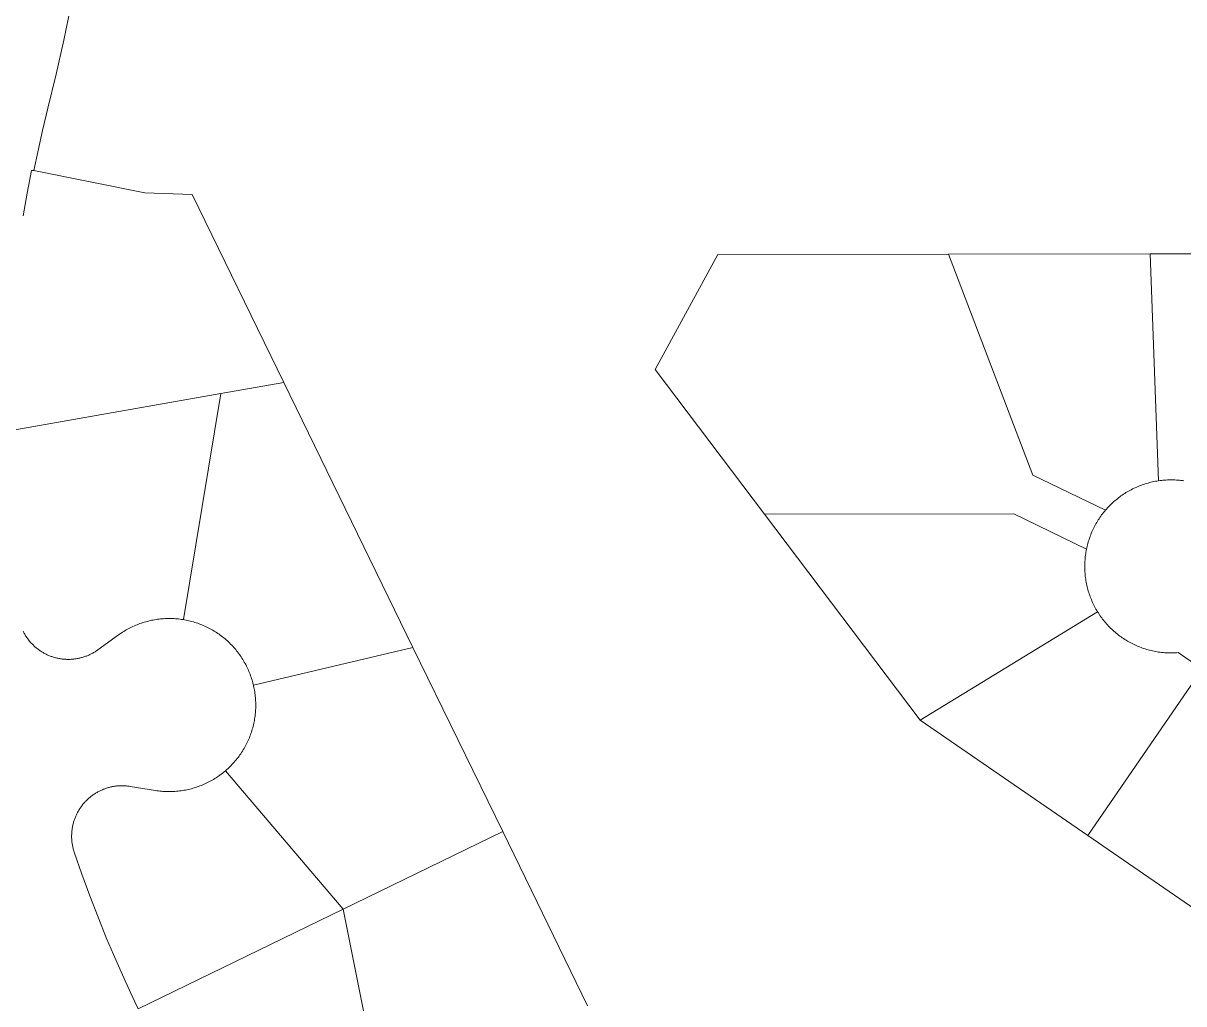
# Model space of a CAD drawing. Header units: feet. Extents: x 865220 to 2774701, y -2240498 to 961524.
# Drawn here: x 2765160 to 2765965, y 959432 to 960112 of the extents above; entities that cross this region are included whole.
import ezdxf

# ---------------------------------------------------------------- set-up
doc = ezdxf.new("R2010")
doc.units = ezdxf.units.FT
doc.header["$LTSCALE"] = 0.015
doc.header["$MEASUREMENT"] = 0
doc.layers.add('Parcels', color=7, linetype='Continuous', lineweight=0)

msp = doc.modelspace()

# ---------------------------------------------------------------- linework, layer by layer
at = {"layer": 'Parcels', "lineweight": 5}
for p, q in [((2765193.22, 960123.54), (2765188.33, 960099.87)), ((2765188.33, 960099.87), (2765183.02, 960076.29)), ((2765183.02, 960076.29), (2765177.31, 960052.81)), ((2765177.31, 960052.81), (2765173.53, 960037.29)), ((2765173.53, 960037.29), (2765167.5, 960009.6)), ((2765165.82, 960009.47), (2765162.81, 959993.77)), ((2765167.4, 960009.59), (2765165.82, 960009.47)), ((2765167.5, 960009.6), (2765167.4, 960009.59)), ((2765167.4, 960009.59), (2765244.54, 959994.04)), ((2765244.54, 959994.04), (2765167.4, 960009.59)), ((2765162.81, 959993.77), (2765160.06, 959978.01)), ((2765277.37, 959992.84), (2765244.54, 959994.04)), ((2765277.37, 959992.84), (2765340.94, 959862.53)), ((2765340.94, 959862.53), (2765277.37, 959992.84)), ((2765642.03, 959951.34), (2765598.49, 959871.54)), ((2765802.1, 959951.57), (2765642.03, 959951.34)), ((2765941.81, 959951.76), (2765802.1, 959951.57)), ((2765860.56, 959798.39), (2765802.1, 959951.57)), ((2765802.1, 959951.57), (2765802.1, 959951.57)), ((2765802.1, 959951.57), (2765860.56, 959798.39)), ((2766031.86, 959951.89), (2765941.81, 959951.76)), ((2765947.59, 959794.37), (2765941.81, 959951.76)), ((2765941.81, 959951.76), (2765941.81, 959951.76)), ((2765941.81, 959951.76), (2765947.59, 959794.37)), ((2765674.38, 959771.17), (2765598.49, 959871.54)), ((2765297.16, 959854.85), (2765340.94, 959862.53)), ((2765340.94, 959862.53), (2765430.51, 959678.9)), ((2765340.94, 959862.53), (2765340.94, 959862.53)), ((2765297.16, 959854.85), (2765147.86, 959828.66)), ((2765271.24, 959698.12), (2765297.16, 959854.85)), ((2765910.85, 959773.93), (2765860.56, 959798.39)), ((2765860.56, 959798.39), (2765910.85, 959773.93)), ((2765926.94, 959787.23), (2765927.86, 959787.74)), ((2765927.86, 959787.74), (2765928.78, 959788.23)), ((2765928.78, 959788.23), (2765929.72, 959788.71)), ((2765929.72, 959788.71), (2765930.66, 959789.17)), ((2765930.66, 959789.17), (2765931.61, 959789.61)), ((2765931.61, 959789.61), (2765932.56, 959790.04)), ((2765932.56, 959790.04), (2765933.52, 959790.45)), ((2765933.52, 959790.45), (2765934.5, 959790.84)), ((2765934.5, 959790.84), (2765935.47, 959791.22)), ((2765935.47, 959791.22), (2765936.46, 959791.58)), ((2765936.46, 959791.58), (2765937.45, 959791.92)), ((2765937.45, 959791.92), (2765938.44, 959792.24)), ((2765938.44, 959792.24), (2765939.44, 959792.55)), ((2765939.44, 959792.55), (2765940.45, 959792.84)), ((2765940.45, 959792.84), (2765941.46, 959793.11)), ((2765941.46, 959793.11), (2765942.48, 959793.37)), ((2765942.48, 959793.37), (2765943.5, 959793.6)), ((2765943.5, 959793.6), (2765944.52, 959793.82)), ((2765944.52, 959793.82), (2765945.55, 959794.02)), ((2765945.55, 959794.02), (2765946.58, 959794.2)), ((2765946.58, 959794.2), (2765947.59, 959794.37)), ((2765947.59, 959794.37), (2765948.65, 959794.52)), ((2765948.65, 959794.52), (2765949.69, 959794.64)), ((2765949.69, 959794.64), (2765950.73, 959794.75)), ((2765950.73, 959794.75), (2765951.77, 959794.85)), ((2765951.77, 959794.85), (2765952.82, 959794.92)), ((2765952.82, 959794.92), (2765953.86, 959794.98)), ((2765953.86, 959794.98), (2765954.91, 959795.01)), ((2765954.91, 959795.01), (2765955.96, 959795.03)), ((2765955.96, 959795.03), (2765957, 959795.03)), ((2765957, 959795.03), (2765958.05, 959795.02)), ((2765958.05, 959795.02), (2765959.1, 959794.98)), ((2765959.1, 959794.98), (2765960.14, 959794.93)), ((2765960.14, 959794.93), (2765961.19, 959794.85)), ((2765961.19, 959794.85), (2765962.23, 959794.76)), ((2765962.23, 959794.76), (2765963.27, 959794.65)), ((2765963.27, 959794.65), (2765964.31, 959794.53)), ((2765964.31, 959794.53), (2765965.35, 959794.38)), ((2765915.96, 959779.24), (2765916.74, 959779.94)), ((2765916.74, 959779.94), (2765917.53, 959780.63)), ((2765917.53, 959780.63), (2765918.33, 959781.3)), ((2765918.33, 959781.3), (2765919.14, 959781.96)), ((2765919.14, 959781.96), (2765919.97, 959782.61)), ((2765919.97, 959782.61), (2765920.8, 959783.24)), ((2765920.8, 959783.24), (2765921.65, 959783.85)), ((2765921.65, 959783.85), (2765922.51, 959784.46)), ((2765922.51, 959784.46), (2765923.38, 959785.04)), ((2765923.38, 959785.04), (2765924.25, 959785.61)), ((2765924.25, 959785.61), (2765925.14, 959786.17)), ((2765925.14, 959786.17), (2765926.04, 959786.71)), ((2765926.04, 959786.71), (2765926.94, 959787.23)), ((2765674.38, 959771.17), (2765847.44, 959771.41)), ((2765897.73, 959746.96), (2765847.44, 959771.41)), ((2765847.44, 959771.41), (2765847.44, 959771.41)), ((2765847.44, 959771.41), (2765897.73, 959746.96)), ((2765908.27, 959770.69), (2765908.9, 959771.52)), ((2765908.9, 959771.52), (2765909.55, 959772.35)), ((2765909.55, 959772.35), (2765910.21, 959773.16)), ((2765910.21, 959773.16), (2765910.85, 959773.93)), ((2765910.85, 959773.93), (2765911.56, 959774.76)), ((2765911.56, 959774.76), (2765912.26, 959775.54)), ((2765912.26, 959775.54), (2765912.98, 959776.3)), ((2765912.98, 959776.3), (2765913.7, 959777.06)), ((2765913.7, 959777.06), (2765914.44, 959777.8)), ((2765914.44, 959777.8), (2765915.2, 959778.53)), ((2765915.2, 959778.53), (2765915.96, 959779.24)), ((2765782.33, 959628.4), (2765674.38, 959771.17)), ((2765903.29, 959762.7), (2765903.78, 959763.62)), ((2765903.78, 959763.62), (2765904.29, 959764.54)), ((2765904.29, 959764.54), (2765904.81, 959765.45)), ((2765904.81, 959765.45), (2765905.35, 959766.35)), ((2765905.35, 959766.35), (2765905.9, 959767.23)), ((2765905.9, 959767.23), (2765906.47, 959768.11)), ((2765906.47, 959768.11), (2765907.06, 959768.98)), ((2765907.06, 959768.98), (2765907.66, 959769.84)), ((2765907.66, 959769.84), (2765908.27, 959770.69)), ((2765899.96, 959755.02), (2765900.32, 959756.01)), ((2765900.32, 959756.01), (2765900.69, 959756.98)), ((2765900.69, 959756.98), (2765901.08, 959757.95)), ((2765901.08, 959757.95), (2765901.49, 959758.92)), ((2765901.49, 959758.92), (2765901.92, 959759.88)), ((2765901.92, 959759.88), (2765902.36, 959760.83)), ((2765902.36, 959760.83), (2765902.82, 959761.77)), ((2765902.82, 959761.77), (2765903.29, 959762.7)), ((2765897.73, 959746.96), (2765897.95, 959747.98)), ((2765897.95, 959747.98), (2765898.18, 959749)), ((2765898.18, 959749), (2765898.43, 959750.02)), ((2765898.43, 959750.02), (2765898.7, 959751.03)), ((2765898.7, 959751.03), (2765898.99, 959752.03)), ((2765898.99, 959752.03), (2765899.3, 959753.04)), ((2765899.3, 959753.04), (2765899.62, 959754.03)), ((2765899.62, 959754.03), (2765899.96, 959755.02)), ((2765896.64, 959738.66), (2765896.72, 959739.7)), ((2765896.72, 959739.7), (2765896.81, 959740.74)), ((2765896.81, 959740.74), (2765896.92, 959741.78)), ((2765896.92, 959741.78), (2765897.04, 959742.82)), ((2765897.04, 959742.82), (2765897.19, 959743.86)), ((2765897.19, 959743.86), (2765897.35, 959744.9)), ((2765897.35, 959744.9), (2765897.53, 959745.93)), ((2765897.53, 959745.93), (2765897.73, 959746.96)), ((2765896.54, 959735.52), (2765896.55, 959736.56)), ((2765896.54, 959734.47), (2765896.54, 959735.52)), ((2765896.56, 959733.42), (2765896.54, 959734.47)), ((2765896.55, 959736.56), (2765896.59, 959737.61)), ((2765896.59, 959732.38), (2765896.56, 959733.42)), ((2765896.59, 959737.61), (2765896.64, 959738.66)), ((2765896.65, 959731.33), (2765896.59, 959732.38)), ((2765896.72, 959730.29), (2765896.65, 959731.33)), ((2765896.82, 959729.24), (2765896.72, 959730.29)), ((2765896.93, 959728.2), (2765896.82, 959729.24)), ((2765897.05, 959727.16), (2765896.93, 959728.2)), ((2765897.2, 959726.13), (2765897.05, 959727.16)), ((2765897.37, 959725.09), (2765897.2, 959726.13)), ((2765897.55, 959724.06), (2765897.37, 959725.09)), ((2765897.75, 959723.03), (2765897.55, 959724.06)), ((2765897.97, 959722.01), (2765897.75, 959723.03)), ((2765898.2, 959720.99), (2765897.97, 959722.01)), ((2765898.46, 959719.97), (2765898.2, 959720.99)), ((2765898.73, 959718.96), (2765898.46, 959719.97)), ((2765899.02, 959717.96), (2765898.73, 959718.96)), ((2765899.33, 959716.95), (2765899.02, 959717.96)), ((2765899.65, 959715.96), (2765899.33, 959716.95)), ((2765899.99, 959714.97), (2765899.65, 959715.96)), ((2765900.35, 959713.99), (2765899.99, 959714.97)), ((2765900.73, 959713.01), (2765900.35, 959713.99)), ((2765901.12, 959712.04), (2765900.73, 959713.01)), ((2765901.53, 959711.07), (2765901.12, 959712.04)), ((2765901.96, 959710.12), (2765901.53, 959711.07)), ((2765902.4, 959709.17), (2765901.96, 959710.12)), ((2765902.86, 959708.23), (2765902.4, 959709.17)), ((2765903.34, 959707.3), (2765902.86, 959708.23)), ((2765903.83, 959706.37), (2765903.34, 959707.3)), ((2765257.47, 959698.79), (2765258.51, 959698.85)), ((2765258.51, 959698.85), (2765259.56, 959698.9)), ((2765259.56, 959698.9), (2765260.61, 959698.92)), ((2765260.61, 959698.92), (2765261.65, 959698.93)), ((2765261.65, 959698.93), (2765262.7, 959698.91)), ((2765262.7, 959698.91), (2765263.75, 959698.88)), ((2765263.75, 959698.88), (2765264.79, 959698.83)), ((2765264.79, 959698.83), (2765265.84, 959698.76)), ((2765905.4, 959703.65), (2765782.33, 959628.4)), ((2765904.34, 959705.46), (2765903.83, 959706.37)), ((2765904.86, 959704.55), (2765904.34, 959705.46)), ((2765905.4, 959703.65), (2765904.86, 959704.55)), ((2765905.96, 959702.77), (2765905.4, 959703.65)), ((2765906.53, 959701.89), (2765905.96, 959702.77)), ((2765907.11, 959701.02), (2765906.53, 959701.89)), ((2765907.72, 959700.16), (2765907.11, 959701.02)), ((2765908.33, 959699.32), (2765907.72, 959700.16)), ((2765908.96, 959698.48), (2765908.33, 959699.32)), ((2765230.73, 959690.46), (2765231.63, 959690.99)), ((2765231.63, 959690.99), (2765232.54, 959691.5)), ((2765232.54, 959691.5), (2765233.47, 959692)), ((2765233.47, 959692), (2765234.4, 959692.48)), ((2765234.4, 959692.48), (2765235.33, 959692.94)), ((2765235.33, 959692.94), (2765236.28, 959693.39)), ((2765236.28, 959693.39), (2765237.24, 959693.82)), ((2765237.24, 959693.82), (2765238.2, 959694.24)), ((2765238.2, 959694.24), (2765239.17, 959694.63)), ((2765239.17, 959694.63), (2765240.14, 959695.01)), ((2765240.14, 959695.01), (2765241.12, 959695.38)), ((2765241.12, 959695.38), (2765242.11, 959695.72)), ((2765242.11, 959695.72), (2765243.11, 959696.05)), ((2765243.11, 959696.05), (2765244.11, 959696.36)), ((2765244.11, 959696.36), (2765245.11, 959696.66)), ((2765245.11, 959696.66), (2765246.12, 959696.93)), ((2765246.12, 959696.93), (2765247.13, 959697.19)), ((2765247.13, 959697.19), (2765248.15, 959697.43)), ((2765248.15, 959697.43), (2765249.18, 959697.66)), ((2765249.18, 959697.66), (2765250.2, 959697.86)), ((2765250.2, 959697.86), (2765251.23, 959698.05)), ((2765251.23, 959698.05), (2765252.27, 959698.22)), ((2765252.27, 959698.22), (2765253.3, 959698.37)), ((2765253.3, 959698.37), (2765254.34, 959698.5)), ((2765254.34, 959698.5), (2765255.38, 959698.62)), ((2765255.38, 959698.62), (2765256.43, 959698.72)), ((2765256.43, 959698.72), (2765257.47, 959698.79)), ((2765265.84, 959698.76), (2765266.88, 959698.68)), ((2765266.88, 959698.68), (2765267.92, 959698.58)), ((2765267.92, 959698.58), (2765268.96, 959698.45)), ((2765268.96, 959698.45), (2765270, 959698.31)), ((2765270, 959698.31), (2765271.04, 959698.15)), ((2765271.04, 959698.15), (2765271.24, 959698.12)), ((2765271.24, 959698.12), (2765271.24, 959698.12)), ((2765271.24, 959698.12), (2765272.07, 959697.98)), ((2765272.07, 959697.98), (2765273.1, 959697.78)), ((2765273.1, 959697.78), (2765274.12, 959697.57)), ((2765274.12, 959697.57), (2765275.14, 959697.34)), ((2765275.14, 959697.34), (2765276.16, 959697.09)), ((2765276.16, 959697.09), (2765277.17, 959696.83)), ((2765277.17, 959696.83), (2765278.18, 959696.54)), ((2765278.18, 959696.54), (2765279.19, 959696.24)), ((2765279.19, 959696.24), (2765280.18, 959695.93)), ((2765280.18, 959695.93), (2765281.18, 959695.59)), ((2765281.18, 959695.59), (2765282.16, 959695.24)), ((2765282.16, 959695.24), (2765283.14, 959694.87)), ((2765283.14, 959694.87), (2765284.11, 959694.48)), ((2765284.11, 959694.48), (2765285.08, 959694.08)), ((2765285.08, 959694.08), (2765286.04, 959693.66)), ((2765286.04, 959693.66), (2765286.99, 959693.22)), ((2765286.99, 959693.22), (2765287.93, 959692.76)), ((2765287.93, 959692.76), (2765288.87, 959692.29)), ((2765288.87, 959692.29), (2765289.8, 959691.81)), ((2765289.8, 959691.81), (2765290.71, 959691.3)), ((2765290.71, 959691.3), (2765291.62, 959690.79)), ((2765291.62, 959690.79), (2765292.52, 959690.25)), ((2765909.61, 959697.66), (2765908.96, 959698.48)), ((2765910.27, 959696.84), (2765909.61, 959697.66)), ((2765910.94, 959696.04), (2765910.27, 959696.84)), ((2765911.63, 959695.25), (2765910.94, 959696.04)), ((2765912.33, 959694.47), (2765911.63, 959695.25)), ((2765913.04, 959693.71), (2765912.33, 959694.47)), ((2765913.77, 959692.96), (2765913.04, 959693.71)), ((2765914.51, 959692.22), (2765913.77, 959692.96)), ((2765915.27, 959691.49), (2765914.51, 959692.22)), ((2765916.03, 959690.78), (2765915.27, 959691.49)), ((2765916.81, 959690.08), (2765916.03, 959690.78)), ((2765160.02, 959690.22), (2765160.3, 959689.67)), ((2765160.3, 959689.67), (2765160.58, 959689.13)), ((2765160.58, 959689.13), (2765160.87, 959688.59)), ((2765160.87, 959688.59), (2765161.17, 959688.06)), ((2765161.17, 959688.06), (2765161.48, 959687.54)), ((2765161.48, 959687.54), (2765161.8, 959687.02)), ((2765161.8, 959687.02), (2765162.13, 959686.5)), ((2765162.13, 959686.5), (2765162.47, 959685.99)), ((2765162.47, 959685.99), (2765162.81, 959685.49)), ((2765162.81, 959685.49), (2765163.17, 959684.99)), ((2765163.17, 959684.99), (2765163.53, 959684.5)), ((2765163.53, 959684.5), (2765163.9, 959684.02)), ((2765163.9, 959684.02), (2765164.28, 959683.54)), ((2765164.28, 959683.54), (2765164.67, 959683.07)), ((2765164.67, 959683.07), (2765165.07, 959682.6)), ((2765211.94, 959677.19), (2765226.35, 959687.59)), ((2765226.35, 959687.59), (2765228.07, 959688.78)), ((2765228.07, 959688.78), (2765228.95, 959689.36)), ((2765228.95, 959689.36), (2765229.83, 959689.92)), ((2765229.83, 959689.92), (2765230.73, 959690.46)), ((2765292.52, 959690.25), (2765293.42, 959689.7)), ((2765293.42, 959689.7), (2765294.3, 959689.14)), ((2765294.3, 959689.14), (2765295.17, 959688.55)), ((2765295.17, 959688.55), (2765296.03, 959687.96)), ((2765296.03, 959687.96), (2765296.88, 959687.35)), ((2765296.88, 959687.35), (2765297.72, 959686.72)), ((2765297.72, 959686.72), (2765298.55, 959686.08)), ((2765298.55, 959686.08), (2765299.36, 959685.43)), ((2765299.36, 959685.43), (2765300.17, 959684.76)), ((2765300.17, 959684.76), (2765300.96, 959684.08)), ((2765300.96, 959684.08), (2765301.74, 959683.38)), ((2765301.74, 959683.38), (2765302.51, 959682.67)), ((2765917.6, 959689.39), (2765916.81, 959690.08)), ((2765918.41, 959688.72), (2765917.6, 959689.39)), ((2765919.22, 959688.06), (2765918.41, 959688.72)), ((2765920.05, 959687.42), (2765919.22, 959688.06)), ((2765920.88, 959686.79), (2765920.05, 959687.42)), ((2765921.73, 959686.17), (2765920.88, 959686.79)), ((2765922.59, 959685.57), (2765921.73, 959686.17)), ((2765923.46, 959684.99), (2765922.59, 959685.57)), ((2765924.34, 959684.42), (2765923.46, 959684.99)), ((2765925.22, 959683.86), (2765924.34, 959684.42)), ((2765926.12, 959683.32), (2765925.22, 959683.86)), ((2765927.03, 959682.8), (2765926.12, 959683.32)), ((2765927.94, 959682.29), (2765927.03, 959682.8)), ((2765165.07, 959682.6), (2765165.48, 959682.15)), ((2765165.48, 959682.15), (2765165.89, 959681.7)), ((2765165.89, 959681.7), (2765166.31, 959681.25)), ((2765166.31, 959681.25), (2765166.74, 959680.82)), ((2765166.74, 959680.82), (2765167.17, 959680.39)), ((2765167.17, 959680.39), (2765167.62, 959679.97)), ((2765167.62, 959679.97), (2765168.07, 959679.56)), ((2765168.07, 959679.56), (2765168.52, 959679.15)), ((2765168.52, 959679.15), (2765168.99, 959678.76)), ((2765168.99, 959678.76), (2765169.46, 959678.37)), ((2765169.46, 959678.37), (2765169.94, 959677.99)), ((2765169.94, 959677.99), (2765170.42, 959677.62)), ((2765170.42, 959677.62), (2765170.92, 959677.25)), ((2765170.92, 959677.25), (2765171.41, 959676.9)), ((2765171.41, 959676.9), (2765171.92, 959676.55)), ((2765171.92, 959676.55), (2765172.43, 959676.22)), ((2765172.43, 959676.22), (2765172.94, 959675.89)), ((2765172.94, 959675.89), (2765173.46, 959675.57)), ((2765173.46, 959675.57), (2765173.99, 959675.26)), ((2765173.99, 959675.26), (2765174.52, 959674.96)), ((2765174.52, 959674.96), (2765175.06, 959674.67)), ((2765175.06, 959674.67), (2765175.6, 959674.39)), ((2765207.38, 959674.4), (2765207.92, 959674.69)), ((2765207.92, 959674.69), (2765208.45, 959674.98)), ((2765208.45, 959674.98), (2765208.98, 959675.28)), ((2765208.98, 959675.28), (2765209.51, 959675.59)), ((2765209.51, 959675.59), (2765210.03, 959675.91)), ((2765210.03, 959675.91), (2765210.55, 959676.24)), ((2765210.55, 959676.24), (2765211.06, 959676.58)), ((2765211.06, 959676.58), (2765211.94, 959677.19)), ((2765302.51, 959682.67), (2765303.27, 959681.95)), ((2765303.27, 959681.95), (2765304.02, 959681.21)), ((2765304.02, 959681.21), (2765304.75, 959680.46)), ((2765304.75, 959680.46), (2765305.47, 959679.7)), ((2765305.47, 959679.7), (2765306.17, 959678.92)), ((2765306.17, 959678.92), (2765306.86, 959678.14)), ((2765306.86, 959678.14), (2765307.54, 959677.34)), ((2765307.54, 959677.34), (2765308.2, 959676.53)), ((2765308.2, 959676.53), (2765308.85, 959675.71)), ((2765308.85, 959675.71), (2765309.49, 959674.87)), ((2765309.49, 959674.87), (2765310.11, 959674.03)), ((2765319.83, 959652.73), (2765430.51, 959678.9)), ((2765430.51, 959678.9), (2765492.8, 959551.21)), ((2765430.51, 959678.9), (2765430.51, 959678.9)), ((2765492.8, 959551.21), (2765430.51, 959678.9)), ((2765928.87, 959681.8), (2765927.94, 959682.29)), ((2765929.8, 959681.33), (2765928.87, 959681.8)), ((2765930.75, 959680.87), (2765929.8, 959681.33)), ((2765931.69, 959680.43), (2765930.75, 959680.87)), ((2765932.65, 959680), (2765931.69, 959680.43)), ((2765933.62, 959679.6), (2765932.65, 959680)), ((2765934.59, 959679.2), (2765933.62, 959679.6)), ((2765935.56, 959678.83), (2765934.59, 959679.2)), ((2765936.55, 959678.47), (2765935.56, 959678.83)), ((2765937.54, 959678.13), (2765936.55, 959678.47)), ((2765938.54, 959677.81), (2765937.54, 959678.13)), ((2765939.54, 959677.5), (2765938.54, 959677.81)), ((2765940.54, 959677.22), (2765939.54, 959677.5)), ((2765941.55, 959676.95), (2765940.54, 959677.22)), ((2765942.57, 959676.69), (2765941.55, 959676.95)), ((2765943.59, 959676.46), (2765942.57, 959676.69)), ((2765944.62, 959676.24), (2765943.59, 959676.46)), ((2765945.64, 959676.04), (2765944.62, 959676.24)), ((2765946.68, 959675.86), (2765945.64, 959676.04)), ((2765947.71, 959675.7), (2765946.68, 959675.86)), ((2765948.75, 959675.56), (2765947.71, 959675.7)), ((2765949.79, 959675.43), (2765948.75, 959675.56)), ((2765950.83, 959675.32), (2765949.79, 959675.43)), ((2765951.87, 959675.23), (2765950.83, 959675.32)), ((2765952.92, 959675.16), (2765951.87, 959675.23)), ((2765953.96, 959675.1), (2765952.92, 959675.16)), ((2765955.01, 959675.07), (2765953.96, 959675.1)), ((2765956.05, 959675.05), (2765955.01, 959675.07)), ((2765957.1, 959675.05), (2765956.05, 959675.05)), ((2765958.15, 959675.07), (2765957.1, 959675.05)), ((2765959.19, 959675.11), (2765958.15, 959675.07)), ((2765960.24, 959675.16), (2765959.19, 959675.11)), ((2765961.39, 959675.25), (2765960.24, 959675.16)), ((2765978, 959663.84), (2765961.39, 959675.25)), ((2765175.6, 959674.39), (2765176.15, 959674.11)), ((2765176.15, 959674.11), (2765176.7, 959673.85)), ((2765176.7, 959673.85), (2765177.25, 959673.6)), ((2765177.25, 959673.6), (2765177.81, 959673.36)), ((2765177.81, 959673.36), (2765178.38, 959673.12)), ((2765178.38, 959673.12), (2765178.95, 959672.9)), ((2765178.95, 959672.9), (2765179.52, 959672.69)), ((2765179.52, 959672.69), (2765180.09, 959672.48)), ((2765180.09, 959672.48), (2765180.67, 959672.29)), ((2765180.67, 959672.29), (2765181.26, 959672.1)), ((2765181.26, 959672.1), (2765181.84, 959671.93)), ((2765181.84, 959671.93), (2765182.43, 959671.77)), ((2765182.43, 959671.77), (2765183.02, 959671.62)), ((2765183.02, 959671.62), (2765183.62, 959671.47)), ((2765183.62, 959671.47), (2765184.21, 959671.34)), ((2765184.21, 959671.34), (2765184.81, 959671.22)), ((2765184.81, 959671.22), (2765185.41, 959671.11)), ((2765185.41, 959671.11), (2765186.01, 959671.01)), ((2765186.01, 959671.01), (2765186.62, 959670.92)), ((2765186.62, 959670.92), (2765187.22, 959670.84)), ((2765187.22, 959670.84), (2765187.83, 959670.77)), ((2765187.83, 959670.77), (2765188.44, 959670.71)), ((2765188.44, 959670.71), (2765189.05, 959670.67)), ((2765189.05, 959670.67), (2765189.66, 959670.63)), ((2765189.66, 959670.63), (2765190.27, 959670.6)), ((2765190.27, 959670.6), (2765190.88, 959670.59)), ((2765190.88, 959670.59), (2765191.49, 959670.58)), ((2765191.49, 959670.58), (2765192.1, 959670.59)), ((2765192.1, 959670.59), (2765192.71, 959670.6)), ((2765192.71, 959670.6), (2765193.32, 959670.63)), ((2765193.32, 959670.63), (2765193.93, 959670.67)), ((2765193.93, 959670.67), (2765194.54, 959670.72)), ((2765194.54, 959670.72), (2765195.15, 959670.78)), ((2765195.15, 959670.78), (2765195.75, 959670.85)), ((2765195.75, 959670.85), (2765196.36, 959670.92)), ((2765196.36, 959670.92), (2765196.96, 959671.02)), ((2765196.96, 959671.02), (2765197.57, 959671.12)), ((2765197.57, 959671.12), (2765198.17, 959671.23)), ((2765198.17, 959671.23), (2765198.77, 959671.35)), ((2765198.77, 959671.35), (2765199.36, 959671.48)), ((2765199.36, 959671.48), (2765199.96, 959671.63)), ((2765199.96, 959671.63), (2765200.55, 959671.78)), ((2765200.55, 959671.78), (2765201.13, 959671.94)), ((2765201.13, 959671.94), (2765201.72, 959672.12)), ((2765201.72, 959672.12), (2765202.3, 959672.3)), ((2765202.3, 959672.3), (2765202.88, 959672.49)), ((2765202.88, 959672.49), (2765203.46, 959672.7)), ((2765203.46, 959672.7), (2765204.03, 959672.91)), ((2765204.03, 959672.91), (2765204.6, 959673.14)), ((2765204.6, 959673.14), (2765205.16, 959673.37)), ((2765205.16, 959673.37), (2765205.72, 959673.62)), ((2765205.72, 959673.62), (2765206.28, 959673.87)), ((2765206.28, 959673.87), (2765206.83, 959674.13)), ((2765206.83, 959674.13), (2765207.38, 959674.4)), ((2765310.11, 959674.03), (2765310.71, 959673.17)), ((2765310.71, 959673.17), (2765311.3, 959672.31)), ((2765311.3, 959672.31), (2765311.88, 959671.43)), ((2765311.88, 959671.43), (2765312.44, 959670.55)), ((2765312.44, 959670.55), (2765312.98, 959669.66)), ((2765312.98, 959669.66), (2765313.51, 959668.75)), ((2765313.51, 959668.75), (2765314.02, 959667.84)), ((2765314.02, 959667.84), (2765314.52, 959666.92)), ((2765314.52, 959666.92), (2765315, 959665.99)), ((2765315, 959665.99), (2765315.46, 959665.05)), ((2765315.46, 959665.05), (2765315.91, 959664.1)), ((2765315.91, 959664.1), (2765316.34, 959663.15)), ((2765316.34, 959663.15), (2765316.75, 959662.18)), ((2765316.75, 959662.18), (2765317.15, 959661.22)), ((2765317.15, 959661.22), (2765317.53, 959660.24)), ((2765317.53, 959660.24), (2765317.89, 959659.26)), ((2765317.89, 959659.26), (2765318.24, 959658.27)), ((2765978, 959663.84), (2765898.75, 959548.45)), ((2765318.24, 959658.27), (2765318.57, 959657.28)), ((2765318.57, 959657.28), (2765318.88, 959656.28)), ((2765318.88, 959656.28), (2765319.17, 959655.27)), ((2765319.17, 959655.27), (2765319.45, 959654.26)), ((2765319.45, 959654.26), (2765319.71, 959653.25)), ((2765319.71, 959653.25), (2765319.83, 959652.73)), ((2765319.83, 959652.73), (2765319.95, 959652.23)), ((2765319.95, 959652.23), (2765320.17, 959651.2)), ((2765320.17, 959651.2), (2765320.38, 959650.18)), ((2765320.38, 959650.18), (2765320.57, 959649.15)), ((2765320.57, 959649.15), (2765320.74, 959648.11)), ((2765320.74, 959648.11), (2765320.89, 959647.08)), ((2765320.89, 959647.08), (2765321.02, 959646.04)), ((2765321.02, 959646.04), (2765321.14, 959645)), ((2765321.14, 959645), (2765321.23, 959643.96)), ((2765321.23, 959643.96), (2765321.31, 959642.91)), ((2765321.31, 959642.91), (2765321.37, 959641.87)), ((2765321.28, 959634.54), (2765321.2, 959633.5)), ((2765321.35, 959635.59), (2765321.28, 959634.54)), ((2765321.4, 959636.63), (2765321.35, 959635.59)), ((2765321.37, 959641.87), (2765321.41, 959640.82)), ((2765321.43, 959637.68), (2765321.4, 959636.63)), ((2765321.41, 959640.82), (2765321.44, 959639.77)), ((2765321.44, 959638.73), (2765321.43, 959637.68)), ((2765321.44, 959639.77), (2765321.44, 959638.73)), ((2765320.3, 959627.28), (2765320.09, 959626.26)), ((2765320.5, 959628.31), (2765320.3, 959627.28)), ((2765320.67, 959629.34), (2765320.5, 959628.31)), ((2765320.83, 959630.38), (2765320.67, 959629.34)), ((2765320.97, 959631.42), (2765320.83, 959630.38)), ((2765321.09, 959632.46), (2765320.97, 959631.42)), ((2765321.2, 959633.5), (2765321.09, 959632.46)), ((2765898.75, 959548.45), (2765782.33, 959628.4)), ((2765318.11, 959619.21), (2765317.75, 959618.22)), ((2765318.44, 959620.2), (2765318.11, 959619.21)), ((2765318.76, 959621.2), (2765318.44, 959620.2)), ((2765319.06, 959622.2), (2765318.76, 959621.2)), ((2765319.34, 959623.21), (2765319.06, 959622.2)), ((2765319.61, 959624.22), (2765319.34, 959623.21)), ((2765319.86, 959625.24), (2765319.61, 959624.22)), ((2765320.09, 959626.26), (2765319.86, 959625.24)), ((2765314.32, 959610.59), (2765313.82, 959609.67)), ((2765314.81, 959611.51), (2765314.32, 959610.59)), ((2765315.28, 959612.45), (2765314.81, 959611.51)), ((2765315.73, 959613.39), (2765315.28, 959612.45)), ((2765316.17, 959614.34), (2765315.73, 959613.39)), ((2765316.59, 959615.3), (2765316.17, 959614.34)), ((2765317, 959616.27), (2765316.59, 959615.3)), ((2765317.38, 959617.24), (2765317, 959616.27)), ((2765317.75, 959618.22), (2765317.38, 959617.24)), ((2765309.24, 959602.66), (2765308.6, 959601.84)), ((2765309.86, 959603.5), (2765309.24, 959602.66)), ((2765310.47, 959604.35), (2765309.86, 959603.5)), ((2765311.07, 959605.21), (2765310.47, 959604.35)), ((2765311.65, 959606.09), (2765311.07, 959605.21)), ((2765312.22, 959606.97), (2765311.65, 959606.09)), ((2765312.77, 959607.86), (2765312.22, 959606.97)), ((2765313.3, 959608.76), (2765312.77, 959607.86)), ((2765313.82, 959609.67), (2765313.3, 959608.76)), ((2765301.44, 959594.21), (2765300.65, 959593.52)), ((2765302.21, 959594.92), (2765301.44, 959594.21)), ((2765302.98, 959595.63), (2765302.21, 959594.92)), ((2765303.73, 959596.37), (2765302.98, 959595.63)), ((2765304.46, 959597.11), (2765303.73, 959596.37)), ((2765305.19, 959597.87), (2765304.46, 959597.11)), ((2765305.9, 959598.64), (2765305.19, 959597.87)), ((2765306.59, 959599.42), (2765305.9, 959598.64)), ((2765307.27, 959600.21), (2765306.59, 959599.42)), ((2765307.94, 959601.02), (2765307.27, 959600.21)), ((2765308.6, 959601.84), (2765307.94, 959601.02)), ((2765290.35, 959586.36), (2765289.43, 959585.87)), ((2765291.27, 959586.87), (2765290.35, 959586.36)), ((2765292.17, 959587.4), (2765291.27, 959586.87)), ((2765293.07, 959587.95), (2765292.17, 959587.4)), ((2765293.95, 959588.51), (2765293.07, 959587.95)), ((2765294.83, 959589.08), (2765293.95, 959588.51)), ((2765295.69, 959589.67), (2765294.83, 959589.08)), ((2765296.55, 959590.28), (2765295.69, 959589.67)), ((2765297.39, 959590.9), (2765296.55, 959590.28)), ((2765298.22, 959591.53), (2765297.39, 959590.9)), ((2765299.04, 959592.18), (2765298.22, 959591.53)), ((2765299.85, 959592.84), (2765299.04, 959592.18)), ((2765300.38, 959593.29), (2765299.85, 959592.84)), ((2765300.65, 959593.52), (2765300.38, 959593.29)), ((2765300.38, 959593.29), (2765382.13, 959497.46)), ((2765210.81, 959578.06), (2765210.28, 959577.75)), ((2765211.33, 959578.37), (2765210.81, 959578.06)), ((2765211.87, 959578.67), (2765211.33, 959578.37)), ((2765212.4, 959578.96), (2765211.87, 959578.67)), ((2765212.95, 959579.24), (2765212.4, 959578.96)), ((2765213.49, 959579.51), (2765212.95, 959579.24)), ((2765214.05, 959579.77), (2765213.49, 959579.51)), ((2765214.6, 959580.02), (2765214.05, 959579.77)), ((2765215.16, 959580.26), (2765214.6, 959580.02)), ((2765215.73, 959580.5), (2765215.16, 959580.26)), ((2765216.3, 959580.72), (2765215.73, 959580.5)), ((2765216.87, 959580.93), (2765216.3, 959580.72)), ((2765217.45, 959581.13), (2765216.87, 959580.93)), ((2765218.03, 959581.32), (2765217.45, 959581.13)), ((2765218.61, 959581.51), (2765218.03, 959581.32)), ((2765219.2, 959581.68), (2765218.61, 959581.51)), ((2765219.79, 959581.84), (2765219.2, 959581.68)), ((2765220.38, 959581.99), (2765219.79, 959581.84)), ((2765220.97, 959582.13), (2765220.38, 959581.99)), ((2765221.57, 959582.26), (2765220.97, 959582.13)), ((2765222.17, 959582.38), (2765221.57, 959582.26)), ((2765222.77, 959582.49), (2765222.17, 959582.38)), ((2765223.37, 959582.59), (2765222.77, 959582.49)), ((2765223.98, 959582.68), (2765223.37, 959582.59)), ((2765224.58, 959582.75), (2765223.98, 959582.68)), ((2765225.19, 959582.82), (2765224.58, 959582.75)), ((2765225.8, 959582.88), (2765225.19, 959582.82)), ((2765226.41, 959582.92), (2765225.8, 959582.88)), ((2765227.01, 959582.96), (2765226.41, 959582.92)), ((2765227.63, 959582.98), (2765227.01, 959582.96)), ((2765228.24, 959583), (2765227.63, 959582.98)), ((2765228.85, 959583), (2765228.24, 959583)), ((2765229.46, 959582.99), (2765228.85, 959583)), ((2765230.07, 959582.97), (2765229.46, 959582.99)), ((2765230.68, 959582.95), (2765230.07, 959582.97)), ((2765231.29, 959582.91), (2765230.68, 959582.95)), ((2765231.9, 959582.86), (2765231.29, 959582.91)), ((2765232.5, 959582.8), (2765231.9, 959582.86)), ((2765233.11, 959582.72), (2765232.5, 959582.8)), ((2765233.72, 959582.64), (2765233.11, 959582.72)), ((2765234.32, 959582.55), (2765233.72, 959582.64)), ((2765251.86, 959579.71), (2765234.32, 959582.55)), ((2765252.9, 959579.55), (2765251.86, 959579.71)), ((2765253.93, 959579.41), (2765252.9, 959579.55)), ((2765254.97, 959579.29), (2765253.93, 959579.41)), ((2765256.02, 959579.19), (2765254.97, 959579.29)), ((2765257.06, 959579.1), (2765256.02, 959579.19)), ((2765258.1, 959579.03), (2765257.06, 959579.1)), ((2765259.15, 959578.98), (2765258.1, 959579.03)), ((2765260.2, 959578.95), (2765259.15, 959578.98)), ((2765261.24, 959578.94), (2765260.2, 959578.95)), ((2765262.29, 959578.94), (2765261.24, 959578.94)), ((2765263.34, 959578.97), (2765262.29, 959578.94)), ((2765264.38, 959579.01), (2765263.34, 959578.97)), ((2765265.43, 959579.07), (2765264.38, 959579.01)), ((2765266.47, 959579.15), (2765265.43, 959579.07)), ((2765267.52, 959579.25), (2765266.47, 959579.15)), ((2765268.56, 959579.36), (2765267.52, 959579.25)), ((2765269.6, 959579.49), (2765268.56, 959579.36)), ((2765270.63, 959579.65), (2765269.6, 959579.49)), ((2765271.66, 959579.82), (2765270.63, 959579.65)), ((2765272.69, 959580), (2765271.66, 959579.82)), ((2765273.72, 959580.21), (2765272.69, 959580)), ((2765274.74, 959580.43), (2765273.72, 959580.21)), ((2765275.76, 959580.67), (2765274.74, 959580.43)), ((2765276.78, 959580.93), (2765275.76, 959580.67)), ((2765277.79, 959581.21), (2765276.78, 959580.93)), ((2765278.79, 959581.5), (2765277.79, 959581.21)), ((2765279.79, 959581.81), (2765278.79, 959581.5)), ((2765280.79, 959582.14), (2765279.79, 959581.81)), ((2765281.78, 959582.49), (2765280.79, 959582.14)), ((2765282.76, 959582.85), (2765281.78, 959582.49)), ((2765283.73, 959583.23), (2765282.76, 959582.85)), ((2765284.7, 959583.63), (2765283.73, 959583.23)), ((2765285.66, 959584.04), (2765284.7, 959583.63)), ((2765286.62, 959584.47), (2765285.66, 959584.04)), ((2765287.56, 959584.92), (2765286.62, 959584.47)), ((2765288.5, 959585.39), (2765287.56, 959584.92)), ((2765289.43, 959585.87), (2765288.5, 959585.39)), ((2765201.61, 959570.12), (2765201.22, 959569.64)), ((2765202, 959570.59), (2765201.61, 959570.12)), ((2765202.39, 959571.05), (2765202, 959570.59)), ((2765202.8, 959571.51), (2765202.39, 959571.05)), ((2765203.21, 959571.96), (2765202.8, 959571.51)), ((2765203.64, 959572.4), (2765203.21, 959571.96)), ((2765204.07, 959572.83), (2765203.64, 959572.4)), ((2765204.5, 959573.26), (2765204.07, 959572.83)), ((2765204.95, 959573.68), (2765204.5, 959573.26)), ((2765205.4, 959574.09), (2765204.95, 959573.68)), ((2765205.86, 959574.49), (2765205.4, 959574.09)), ((2765206.32, 959574.89), (2765205.86, 959574.49)), ((2765206.8, 959575.28), (2765206.32, 959574.89)), ((2765207.28, 959575.66), (2765206.8, 959575.28)), ((2765207.76, 959576.03), (2765207.28, 959575.66)), ((2765208.25, 959576.39), (2765207.76, 959576.03)), ((2765208.75, 959576.74), (2765208.25, 959576.39)), ((2765209.26, 959577.08), (2765208.75, 959576.74)), ((2765209.77, 959577.42), (2765209.26, 959577.08)), ((2765210.28, 959577.75), (2765209.77, 959577.42)), ((2765196.81, 959562.35), (2765196.56, 959561.79)), ((2765197.06, 959562.9), (2765196.81, 959562.35)), ((2765197.33, 959563.45), (2765197.06, 959562.9)), ((2765197.6, 959564), (2765197.33, 959563.45)), ((2765197.88, 959564.54), (2765197.6, 959564)), ((2765198.18, 959565.08), (2765197.88, 959564.54)), ((2765198.48, 959565.61), (2765198.18, 959565.08)), ((2765198.79, 959566.13), (2765198.48, 959565.61)), ((2765199.11, 959566.65), (2765198.79, 959566.13)), ((2765199.44, 959567.16), (2765199.11, 959566.65)), ((2765199.78, 959567.67), (2765199.44, 959567.16)), ((2765200.13, 959568.17), (2765199.78, 959567.67)), ((2765200.49, 959568.67), (2765200.13, 959568.17)), ((2765200.85, 959569.16), (2765200.49, 959568.67)), ((2765201.22, 959569.64), (2765200.85, 959569.16)), ((2765194.28, 959554.2), (2765194.18, 959553.6)), ((2765194.4, 959554.8), (2765194.28, 959554.2)), ((2765194.52, 959555.4), (2765194.4, 959554.8)), ((2765194.65, 959555.99), (2765194.52, 959555.4)), ((2765194.8, 959556.59), (2765194.65, 959555.99)), ((2765194.95, 959557.18), (2765194.8, 959556.59)), ((2765195.12, 959557.77), (2765194.95, 959557.18)), ((2765195.3, 959558.35), (2765195.12, 959557.77)), ((2765195.48, 959558.93), (2765195.3, 959558.35)), ((2765195.68, 959559.51), (2765195.48, 959558.93)), ((2765195.88, 959560.09), (2765195.68, 959559.51)), ((2765196.1, 959560.66), (2765195.88, 959560.09)), ((2765196.32, 959561.22), (2765196.1, 959560.66)), ((2765196.56, 959561.79), (2765196.32, 959561.22)), ((2765193.74, 959548.73), (2765193.73, 959548.12)), ((2765193.73, 959548.12), (2765193.73, 959547.51)), ((2765193.73, 959547.51), (2765193.75, 959546.9)), ((2765193.76, 959549.35), (2765193.74, 959548.73)), ((2765193.75, 959546.9), (2765193.77, 959546.29)), ((2765193.79, 959549.96), (2765193.76, 959549.35)), ((2765193.77, 959546.29), (2765193.81, 959545.68)), ((2765193.82, 959550.56), (2765193.79, 959549.96)), ((2765193.87, 959551.17), (2765193.82, 959550.56)), ((2765193.94, 959551.78), (2765193.87, 959551.17)), ((2765194.01, 959552.39), (2765193.94, 959551.78)), ((2765194.09, 959552.99), (2765194.01, 959552.39)), ((2765194.18, 959553.6), (2765194.09, 959552.99)), ((2765382.13, 959497.46), (2765492.8, 959551.21)), ((2765492.8, 959551.21), (2765382.13, 959497.46)), ((2765492.8, 959551.21), (2765492.8, 959551.21)), ((2765551.68, 959430.49), (2765492.8, 959551.21)), ((2765898.75, 959548.45), (2765972.93, 959497.5)), ((2765193.81, 959545.68), (2765193.85, 959545.07)), ((2765193.85, 959545.07), (2765193.91, 959544.47)), ((2765193.91, 959544.47), (2765193.98, 959543.86)), ((2765193.98, 959543.86), (2765194.05, 959543.25)), ((2765194.05, 959543.25), (2765194.14, 959542.65)), ((2765194.14, 959542.65), (2765194.24, 959542.05)), ((2765194.24, 959542.05), (2765194.35, 959541.44)), ((2765194.35, 959541.44), (2765194.47, 959540.85)), ((2765194.47, 959540.85), (2765194.6, 959540.25)), ((2765194.6, 959540.25), (2765194.74, 959539.65)), ((2765194.74, 959539.65), (2765194.89, 959539.06)), ((2765194.89, 959539.06), (2765195.05, 959538.47)), ((2765195.05, 959538.47), (2765195.22, 959537.89)), ((2765195.22, 959537.89), (2765195.55, 959536.86)), ((2765195.55, 959536.86), (2765200.78, 959521.74)), ((2765200.78, 959521.74), (2765206.27, 959506.72)), ((2765206.27, 959506.72), (2765212.02, 959491.79)), ((2765212.02, 959491.79), (2765218.03, 959476.97)), ((2765239.93, 959428.4), (2765382.13, 959497.46)), ((2765382.13, 959497.46), (2765382.13, 959497.46)), ((2765406.91, 959373.96), (2765382.13, 959497.46)), ((2765218.03, 959476.97), (2765224.3, 959462.26)), ((2765224.3, 959462.26), (2765230.82, 959447.66)), ((2765230.82, 959447.66), (2765237.6, 959433.17)), ((2765237.6, 959433.17), (2765239.93, 959428.4))]:
    msp.add_line(p, q, dxfattribs=at)

doc.saveas('drawing.dxf')
